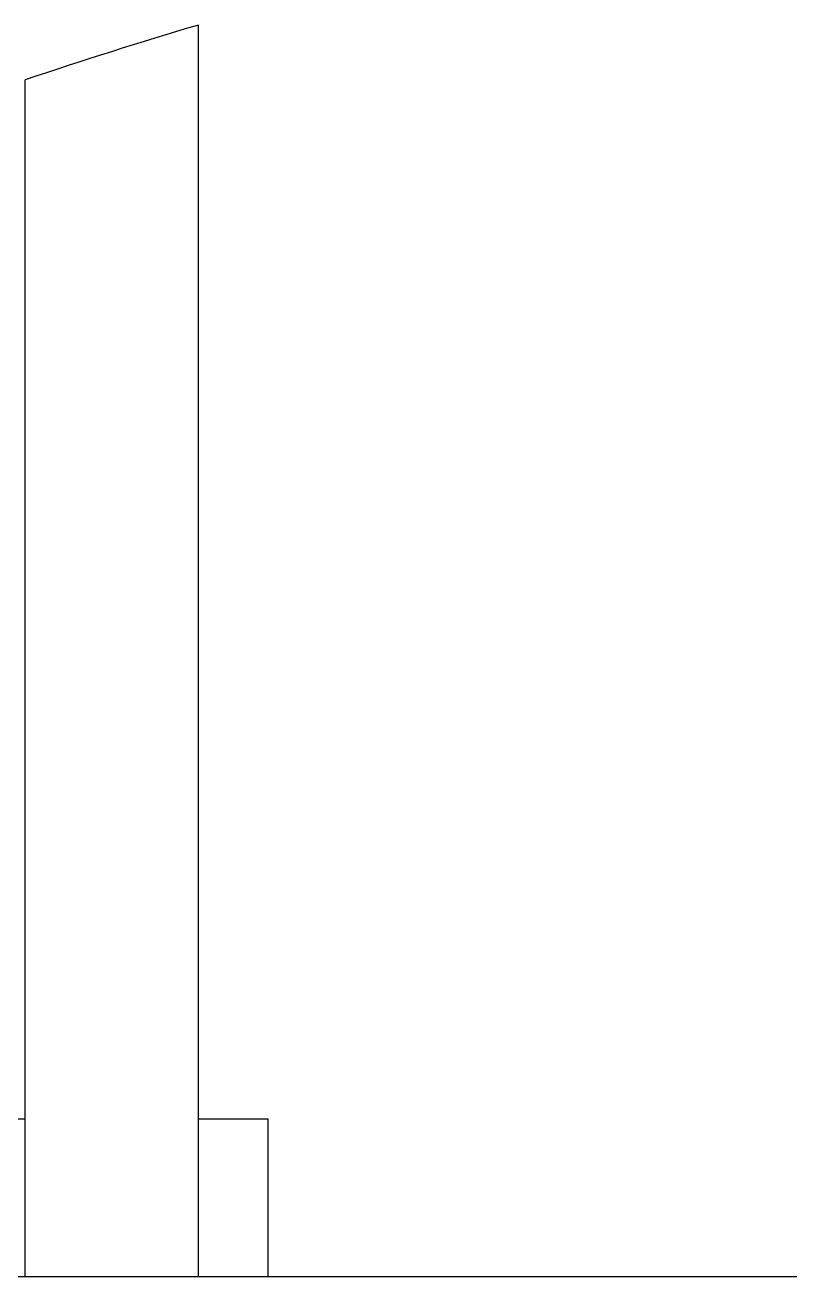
# Model space of a CAD drawing. Header units: metres. Extents: x -28 to 260, y 30 to 125.
# Drawn here: x 244.012 to 245.465, y 87.923 to 90.302 of the extents above; entities that cross this region are included whole.
import ezdxf

# ---------------------------------------------------------------- set-up
doc = ezdxf.new("R2010")
doc.units = ezdxf.units.M
doc.header["$LTSCALE"] = 0.01
doc.header["$MEASUREMENT"] = 0
for name, color, linetype in [('0.20', 7, 'Continuous'), ('0.25', 6, 'Continuous'), ('tierra', 9, 'Continuous')]:
    doc.layers.add(name, color=color, linetype=linetype)

msp = doc.modelspace()

# ---------------------------------------------------------------- linework, layer by layer
at = {"layer": '0.20'}
for p, q in [((244.0117, 88.2227), (243.7692, 88.2227)), ((244.4738, 88.2227), (244.3413, 88.2227)), ((244.4738, 87.9227), (244.4738, 88.2227))]:
    msp.add_line(p, q, dxfattribs=at)
at = {"layer": '0.25'}
for p, q in [((244.3413, 87.9227), (244.3413, 90.3016)), ((244.0117, 87.9227), (244.0117, 90.1973))]:
    msp.add_line(p, q, dxfattribs=at)
msp.add_arc((246.8971, 81.6531), 9.0182, 106.46355, 108.66004, dxfattribs=at)
at = {"layer": 'tierra'}
msp.add_line((246.4736, 87.9227), (197.4735, 87.9227), dxfattribs=at)

doc.saveas('drawing.dxf')
